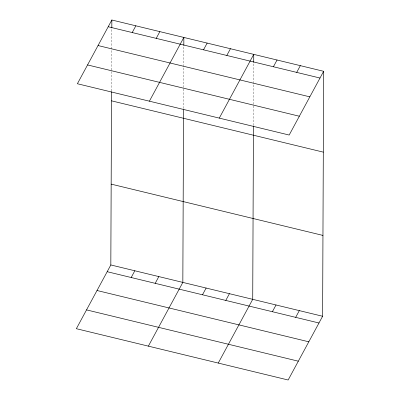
<?xml version="1.0" encoding="UTF-8"?>
<svg xmlns="http://www.w3.org/2000/svg" width="400" height="400" viewBox="0 0 400 400"><rect width="100%" height="100%" fill="white"/><g stroke="black" fill="none" stroke-linecap="round" stroke-linejoin="round"><path stroke-width="0.3" stroke-dasharray="2 1.5" d="M111.55 91.04L111.815 28.575M183.56 108.48L183.82 46.015M253.45 125.41L253.71 62.945"/><path stroke-width="0.6" d="M323.64 71.3L289.175 135.04L77.385 83.74L111.85 20L323.64 71.3L322.615 316.26L288.15 380L76.36 328.7L110.825 264.96L111.55 91.65M111.815 27.96L111.85 20M183.555 109.705L182.835 282.405L148.37 346.145M183.825 45.405L183.855 37.44L149.395 101.18M253.45 126.02L252.725 299.33L218.26 363.07M253.715 62.33L253.745 54.37L219.285 118.11M132.21 32.55L135.85 25.815M156.21 38.365L159.855 31.63M203.51 49.82L207.155 43.085M226.81 55.46L230.45 48.725M131.185 277.51L134.83 270.775M155.19 283.325L158.83 276.59M273.4 66.75L277.045 60.01M296.7 72.39L300.34 65.655M202.49 294.78L206.13 288.045M225.785 300.425L229.43 293.69M272.38 311.71L276.02 304.975M295.675 317.355L299.32 310.615M108.205 26.735L319.995 78.035M98.035 45.545L309.825 96.845M87.555 64.93L299.345 116.225M111.51 100.835L323.3 152.135M111.165 184.125L322.955 235.42M110.825 264.96L322.615 316.26M107.185 271.7L318.975 322.995M97.015 290.51L308.8 341.805M86.535 309.89L298.325 361.19"/></g></svg>
